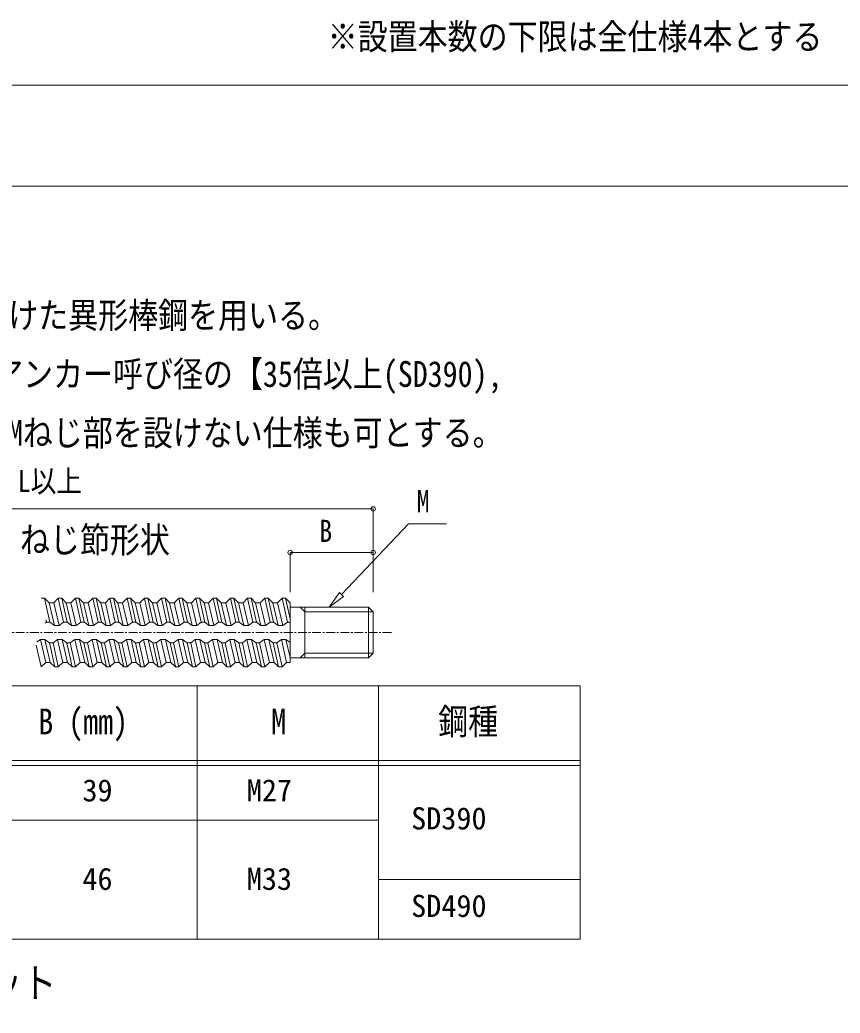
# Model space of a CAD drawing. Units: millimetres, scale not verified. Extents: x -29700 to 29700, y -21000 to 21000.
# Drawn here: x 7354 to 15492, y -10259 to -401 of the extents above; entities that cross this region are included whole.
import ezdxf
from ezdxf.enums import TextEntityAlignment as Align

# ---------------------------------------------------------------- set-up
doc = ezdxf.new("R2010")
doc.units = ezdxf.units.MM
doc.header["$LTSCALE"] = 70
doc.linetypes.add('USER2', pattern=[2, 1.25, -0.25, 0.25, -0.25])
doc.layers.add('0-0_0', color=7, linetype='Continuous')
doc.layers.add('0-4_02_TEXT', color=7, linetype='Continuous')
for name, color, linetype, lineweight in [('0-5_05_SUNPOU', 3, 'Continuous', 18), ('0-6_03_ZU', 2, 'Continuous', 18), ('0-7_06_HYOU', 7, 'Continuous', 5), ('0-8_00_WAKU', 9, 'Continuous', 18), ('0-9_08_CENTER', 1, 'USER2', 18)]:
    doc.layers.add(name, color=color, linetype=linetype, lineweight=lineweight)
doc.styles.add('ＭＳ ゴシック', font='')
doc.styles.get('ＭＳ ゴシック').set_extended_font_data('MS Gothic')

msp = doc.modelspace()

# ---------------------------------------------------------------- linework, layer by layer
at = {"layer": '0-5_05_SUNPOU'}
for p in [(4433.26, -5254.57), (10858.95, -6081.28)]:
    msp.add_line(p, (10858.95, -5254.57), dxfattribs=at)
for points in [[(10544.58, -6104.1), (11210.63, -5403.06), (11587.33, -5403.06)], [(10034.68, -6081.28), (10034.68, -5687.2), (10858.95, -5687.2)]]:
    msp.add_lwpolyline(points, dxfattribs=at)
msp.add_lwpolyline([(10523.44, -6084.01), (10424.05, -6230.97), (10565.73, -6124.19)], close=True, dxfattribs=at)
for centre in [(10858.95, -5254.57), (10034.68, -5687.2), (10858.95, -5687.2)]:
    msp.add_circle(centre, 21.88, dxfattribs=at)
at = {"layer": '0-6_03_ZU'}
for p, q in [((7598.29, -6139.89), (7564.13, -6139.89)), ((7598.29, -6139.89), (7643.83, -6185.43)), ((7598.29, -6139.89), (7650.84, -6378.97)), ((7643.83, -6185.43), (7689.37, -6185.43)), ((7643.83, -6185.43), (7696.38, -6413.13)), ((7689.37, -6185.43), (7741.92, -6413.13)), ((7734.91, -6139.89), (7787.46, -6378.97)), ((7769.07, -6139.89), (7814.6, -6185.43)), ((7769.07, -6139.89), (7821.62, -6378.97)), ((7814.6, -6185.43), (7867.16, -6413.13)), ((7814.6, -6185.43), (7860.15, -6185.43)), ((7860.15, -6185.43), (7912.7, -6413.13)), ((7905.68, -6139.89), (7958.24, -6378.97)), ((7939.84, -6139.89), (7985.38, -6185.43)), ((7939.84, -6139.89), (7992.39, -6378.97)), ((7985.38, -6185.43), (8037.93, -6413.13)), ((7985.38, -6185.43), (8030.92, -6185.43)), ((8030.92, -6185.43), (8083.47, -6413.13)), ((8076.46, -6139.89), (8129.01, -6378.97)), ((8110.62, -6139.89), (8156.15, -6185.43)), ((8110.62, -6139.89), (8163.17, -6378.97)), ((8156.15, -6185.43), (8208.71, -6413.13)), ((8156.15, -6185.43), (8201.7, -6185.43)), ((8201.7, -6185.43), (8254.25, -6413.13)), ((8247.23, -6139.89), (8299.79, -6378.97)), ((8281.39, -6139.89), (8326.93, -6185.43)), ((8281.39, -6139.89), (8333.94, -6378.97)), ((8326.93, -6185.43), (8379.48, -6413.13)), ((8326.93, -6185.43), (8372.47, -6185.43)), ((8372.47, -6185.43), (8425.02, -6413.13)), ((8418.01, -6139.89), (8470.56, -6378.97)), ((8452.17, -6139.89), (8497.7, -6185.43)), ((8452.17, -6139.89), (8504.72, -6378.97)), ((8497.7, -6185.43), (8550.26, -6413.13)), ((8497.7, -6185.43), (8543.25, -6185.43)), ((8543.25, -6185.43), (8595.8, -6413.13)), ((8588.79, -6139.89), (8641.34, -6378.97)), ((8622.94, -6139.89), (8668.48, -6185.43)), ((8622.94, -6139.89), (8675.49, -6378.97)), ((8668.48, -6185.43), (8721.03, -6413.13)), ((8668.48, -6185.43), (8714.02, -6185.43)), ((8714.02, -6185.43), (8766.57, -6413.13)), ((8759.56, -6139.89), (8812.11, -6378.97)), ((8793.72, -6139.89), (8839.25, -6185.43)), ((8793.72, -6139.89), (8846.27, -6378.97)), ((8839.25, -6185.43), (8891.81, -6413.13)), ((8839.25, -6185.43), (8884.8, -6185.43)), ((8884.8, -6185.43), (8937.35, -6413.13)), ((8930.34, -6139.89), (8982.89, -6378.97)), ((8964.49, -6139.89), (9010.03, -6185.43)), ((8964.49, -6139.89), (9017.04, -6378.97)), ((9010.03, -6185.43), (9062.58, -6413.13)), ((9010.03, -6185.43), (9055.57, -6185.43)), ((9055.57, -6185.43), (9108.12, -6413.13)), ((9101.11, -6139.89), (9153.66, -6378.97)), ((9135.27, -6139.89), (9180.81, -6185.43)), ((9135.27, -6139.89), (9187.82, -6378.97)), ((9180.81, -6185.43), (9233.36, -6413.13)), ((9180.81, -6185.43), (9226.35, -6185.43)), ((9226.35, -6185.43), (9278.9, -6413.13)), ((9271.89, -6139.89), (9324.44, -6378.97)), ((9306.04, -6139.89), (9351.58, -6185.43)), ((9306.04, -6139.89), (9358.59, -6378.97)), ((9351.58, -6185.43), (9404.13, -6413.13)), ((9351.58, -6185.43), (9397.12, -6185.43)), ((9397.12, -6185.43), (9449.67, -6413.13)), ((9442.66, -6139.89), (9495.21, -6378.97)), ((9476.82, -6139.89), (9522.36, -6185.43)), ((9476.82, -6139.89), (9529.37, -6378.97)), ((9522.36, -6185.43), (9574.91, -6413.13)), ((9613.44, -6139.89), (9665.99, -6378.97)), ((9647.59, -6139.89), (9693.13, -6185.43)), ((9647.59, -6139.89), (9700.14, -6378.97)), ((9693.13, -6185.43), (9745.68, -6413.13)), ((9693.13, -6185.43), (9738.67, -6185.43)), ((9738.67, -6185.43), (9791.22, -6413.13)), ((9784.21, -6139.89), (9836.76, -6378.97)), ((9818.37, -6139.89), (9863.91, -6185.43)), ((9818.37, -6139.89), (9870.92, -6378.97)), ((9863.91, -6185.43), (9916.46, -6413.13)), ((9863.91, -6185.43), (9909.45, -6185.43)), ((9909.45, -6185.43), (9962, -6413.13)), ((9954.99, -6139.89), (10007.54, -6378.97)), ((9989.14, -6139.89), (10034.68, -6185.43)), ((9989.14, -6139.89), (10034.68, -6347.09)), ((10034.68, -6185.43), (10034.68, -6777.45)), ((10813.42, -6230.97), (10034.68, -6230.97)), ((10179.51, -6276.51), (10133.96, -6230.97)), ((10179.51, -6230.97), (10179.51, -6731.91)), ((10858.95, -6276.51), (10179.51, -6276.51)), ((10858.95, -6276.51), (10813.42, -6230.97)), ((10813.42, -6230.97), (10813.42, -6731.91)), ((10858.95, -6276.51), (10858.95, -6686.37)), ((7604.95, -6387.78), (7616.69, -6378.97)), ((7611.61, -6355.88), (7616.69, -6378.97)), ((7616.69, -6378.97), (7650.84, -6378.97)), ((7696.38, -6413.13), (7650.84, -6378.97)), ((7741.92, -6413.13), (7787.46, -6378.97)), ((7787.46, -6378.97), (7821.62, -6378.97)), ((7867.16, -6413.13), (7821.62, -6378.97)), ((7912.7, -6413.13), (7958.24, -6378.97)), ((7958.24, -6378.97), (7992.39, -6378.97)), ((8037.93, -6413.13), (7992.39, -6378.97)), ((8083.47, -6413.13), (8129.01, -6378.97)), ((8129.01, -6378.97), (8163.17, -6378.97)), ((8208.71, -6413.13), (8163.17, -6378.97)), ((8254.25, -6413.13), (8299.79, -6378.97)), ((8299.79, -6378.97), (8333.94, -6378.97)), ((8379.48, -6413.13), (8333.94, -6378.97)), ((8425.02, -6413.13), (8470.56, -6378.97)), ((8470.56, -6378.97), (8504.72, -6378.97)), ((8550.26, -6413.13), (8504.72, -6378.97)), ((8595.8, -6413.13), (8641.34, -6378.97)), ((8641.34, -6378.97), (8675.49, -6378.97)), ((8721.03, -6413.13), (8675.49, -6378.97)), ((8766.57, -6413.13), (8812.11, -6378.97)), ((8812.11, -6378.97), (8846.27, -6378.97)), ((8891.81, -6413.13), (8846.27, -6378.97)), ((8937.35, -6413.13), (8982.89, -6378.97)), ((8982.89, -6378.97), (9017.04, -6378.97)), ((9062.58, -6413.13), (9017.04, -6378.97)), ((9108.12, -6413.13), (9153.66, -6378.97)), ((9153.66, -6378.97), (9187.82, -6378.97)), ((9233.36, -6413.13), (9187.82, -6378.97)), ((9278.9, -6413.13), (9324.44, -6378.97)), ((9324.44, -6378.97), (9358.59, -6378.97)), ((9404.13, -6413.13), (9358.59, -6378.97)), ((9449.67, -6413.13), (9495.21, -6378.97)), ((9495.21, -6378.97), (9529.37, -6378.97)), ((9574.91, -6413.13), (9529.37, -6378.97)), ((9620.45, -6413.13), (9665.99, -6378.97)), ((9665.99, -6378.97), (9700.14, -6378.97)), ((9745.68, -6413.13), (9700.14, -6378.97)), ((9791.22, -6413.13), (9836.76, -6378.97)), ((9836.76, -6378.97), (9870.92, -6378.97)), ((9916.46, -6413.13), (9870.92, -6378.97)), ((9962, -6413.13), (10007.54, -6378.97)), ((10007.54, -6378.97), (10034.68, -6378.97)), ((7696.38, -6413.13), (7741.92, -6413.13)), ((7867.16, -6413.13), (7912.7, -6413.13)), ((8037.93, -6413.13), (8083.47, -6413.13)), ((8208.71, -6413.13), (8254.25, -6413.13)), ((8379.48, -6413.13), (8425.02, -6413.13)), ((8550.26, -6413.13), (8595.8, -6413.13)), ((8721.03, -6413.13), (8766.57, -6413.13)), ((8891.81, -6413.13), (8937.35, -6413.13)), ((9062.58, -6413.13), (9108.12, -6413.13)), ((9233.36, -6413.13), (9278.9, -6413.13)), ((9404.13, -6413.13), (9449.67, -6413.13)), ((9574.91, -6413.13), (9620.45, -6413.13)), ((9745.68, -6413.13), (9791.22, -6413.13)), ((9916.46, -6413.13), (9962, -6413.13)), ((7557.12, -6549.75), (7523.32, -6575.1)), ((7557.12, -6549.75), (7609.68, -6777.45)), ((7557.12, -6549.75), (7602.66, -6549.75)), ((7602.66, -6549.75), (7648.2, -6583.9)), ((7602.66, -6549.75), (7655.21, -6777.45)), ((7648.2, -6583.9), (7700.76, -6822.99)), ((7648.2, -6583.9), (7682.36, -6583.9)), ((7727.9, -6549.75), (7682.36, -6583.9)), ((7682.36, -6583.9), (7734.91, -6822.99)), ((7727.9, -6549.75), (7780.45, -6777.45)), ((7727.9, -6549.75), (7773.44, -6549.75)), ((7773.44, -6549.75), (7818.98, -6583.9)), ((7773.44, -6549.75), (7825.99, -6777.45)), ((7818.98, -6583.9), (7871.53, -6822.99)), ((7818.98, -6583.9), (7853.13, -6583.9)), ((7898.67, -6549.75), (7853.13, -6583.9)), ((7853.13, -6583.9), (7905.68, -6822.99)), ((7898.67, -6549.75), (7951.23, -6777.45)), ((7898.67, -6549.75), (7944.21, -6549.75)), ((7944.21, -6549.75), (7989.75, -6583.9)), ((7944.21, -6549.75), (7996.77, -6777.45)), ((7989.75, -6583.9), (8042.31, -6822.99)), ((7989.75, -6583.9), (8023.91, -6583.9)), ((8069.45, -6549.75), (8023.91, -6583.9)), ((8023.91, -6583.9), (8076.46, -6822.99)), ((8069.45, -6549.75), (8122, -6777.45)), ((8069.45, -6549.75), (8114.99, -6549.75)), ((8114.99, -6549.75), (8160.53, -6583.9)), ((8114.99, -6549.75), (8167.54, -6777.45)), ((8160.53, -6583.9), (8213.08, -6822.99)), ((8160.53, -6583.9), (8194.68, -6583.9)), ((8240.22, -6549.75), (8194.68, -6583.9)), ((8194.68, -6583.9), (8247.23, -6822.99)), ((8240.22, -6549.75), (8292.78, -6777.45)), ((8240.22, -6549.75), (8285.76, -6549.75)), ((8285.76, -6549.75), (8331.3, -6583.9)), ((8285.76, -6549.75), (8338.32, -6777.45)), ((8331.3, -6583.9), (8383.86, -6822.99)), ((8331.3, -6583.9), (8365.46, -6583.9)), ((8411, -6549.75), (8365.46, -6583.9)), ((8365.46, -6583.9), (8418.01, -6822.99)), ((8411, -6549.75), (8463.55, -6777.45)), ((8411, -6549.75), (8456.54, -6549.75)), ((8456.54, -6549.75), (8502.08, -6583.9)), ((8456.54, -6549.75), (8509.09, -6777.45)), ((8502.08, -6583.9), (8536.23, -6583.9)), ((8502.08, -6583.9), (8554.63, -6822.99)), ((8581.77, -6549.75), (8536.23, -6583.9)), ((8536.23, -6583.9), (8588.79, -6822.99)), ((8581.77, -6549.75), (8634.33, -6777.45)), ((8581.77, -6549.75), (8627.31, -6549.75)), ((8627.31, -6549.75), (8672.85, -6583.9)), ((8627.31, -6549.75), (8679.87, -6777.45)), ((8672.85, -6583.9), (8707.01, -6583.9)), ((8672.85, -6583.9), (8725.41, -6822.99)), ((8752.55, -6549.75), (8707.01, -6583.9)), ((8707.01, -6583.9), (8759.56, -6822.99)), ((8752.55, -6549.75), (8805.1, -6777.45)), ((8752.55, -6549.75), (8798.09, -6549.75)), ((8798.09, -6549.75), (8843.63, -6583.9)), ((8798.09, -6549.75), (8850.64, -6777.45)), ((8843.63, -6583.9), (8877.78, -6583.9)), ((8843.63, -6583.9), (8896.18, -6822.99)), ((8923.32, -6549.75), (8877.78, -6583.9)), ((8877.78, -6583.9), (8930.34, -6822.99)), ((8923.32, -6549.75), (8975.88, -6777.45)), ((8923.32, -6549.75), (8968.86, -6549.75)), ((8968.86, -6549.75), (9014.4, -6583.9)), ((8968.86, -6549.75), (9021.42, -6777.45)), ((9014.4, -6583.9), (9048.56, -6583.9)), ((9014.4, -6583.9), (9066.96, -6822.99)), ((9094.1, -6549.75), (9048.56, -6583.9)), ((9048.56, -6583.9), (9101.11, -6822.99)), ((9094.1, -6549.75), (9146.65, -6777.45)), ((9094.1, -6549.75), (9139.64, -6549.75)), ((9139.64, -6549.75), (9185.18, -6583.9)), ((9139.64, -6549.75), (9192.19, -6777.45)), ((9185.18, -6583.9), (9219.33, -6583.9)), ((9185.18, -6583.9), (9237.73, -6822.99)), ((9264.87, -6549.75), (9219.33, -6583.9)), ((9219.33, -6583.9), (9271.89, -6822.99)), ((9264.87, -6549.75), (9317.43, -6777.45)), ((9264.87, -6549.75), (9310.41, -6549.75)), ((9310.41, -6549.75), (9355.95, -6583.9)), ((9310.41, -6549.75), (9362.97, -6777.45)), ((9355.95, -6583.9), (9408.51, -6822.99)), ((9355.95, -6583.9), (9390.11, -6583.9)), ((9435.65, -6549.75), (9390.11, -6583.9)), ((9390.11, -6583.9), (9442.66, -6822.99)), ((9435.65, -6549.75), (9488.2, -6777.45)), ((9435.65, -6549.75), (9481.19, -6549.75)), ((9481.19, -6549.75), (9533.74, -6777.45)), ((9481.19, -6549.75), (9526.73, -6583.9)), ((9526.73, -6583.9), (9579.28, -6822.99)), ((9526.73, -6583.9), (9560.88, -6583.9)), ((9606.42, -6549.75), (9560.88, -6583.9)), ((9560.88, -6583.9), (9613.44, -6822.99)), ((9606.42, -6549.75), (9658.98, -6777.45)), ((9606.42, -6549.75), (9651.96, -6549.75)), ((9651.96, -6549.75), (9697.5, -6583.9)), ((9651.96, -6549.75), (9704.52, -6777.45)), ((9697.5, -6583.9), (9750.06, -6822.99)), ((9697.5, -6583.9), (9731.66, -6583.9)), ((9777.2, -6549.75), (9731.66, -6583.9)), ((9731.66, -6583.9), (9784.21, -6822.99)), ((9777.2, -6549.75), (9829.75, -6777.45)), ((9777.2, -6549.75), (9822.74, -6549.75)), ((9822.74, -6549.75), (9868.28, -6583.9)), ((9822.74, -6549.75), (9875.29, -6777.45)), ((9868.28, -6583.9), (9920.83, -6822.99)), ((9868.28, -6583.9), (9902.43, -6583.9)), ((9947.97, -6549.75), (9902.43, -6583.9)), ((9902.43, -6583.9), (9954.99, -6822.99)), ((9947.97, -6549.75), (9993.51, -6549.75)), ((9947.97, -6549.75), (10000.53, -6777.45)), ((9993.51, -6549.75), (10034.68, -6728.09)), ((9993.51, -6549.75), (10034.68, -6580.63)), ((7516.66, -6607), (7564.13, -6822.99)), ((10179.51, -6686.37), (10133.96, -6731.91)), ((10858.95, -6686.37), (10179.51, -6686.37)), ((10858.95, -6686.37), (10813.42, -6731.91)), ((7564.13, -6822.99), (7609.68, -6777.45)), ((7655.21, -6777.45), (7609.68, -6777.45)), ((7734.91, -6822.99), (7780.45, -6777.45)), ((7780.45, -6777.45), (7825.99, -6777.45)), ((7905.68, -6822.99), (7951.23, -6777.45)), ((7951.23, -6777.45), (7996.77, -6777.45)), ((8076.46, -6822.99), (8122, -6777.45)), ((8122, -6777.45), (8167.54, -6777.45)), ((8247.23, -6822.99), (8292.78, -6777.45)), ((8292.78, -6777.45), (8338.32, -6777.45)), ((8418.01, -6822.99), (8463.55, -6777.45)), ((8463.55, -6777.45), (8509.09, -6777.45)), ((8588.79, -6822.99), (8634.33, -6777.45)), ((8634.33, -6777.45), (8679.87, -6777.45)), ((8759.56, -6822.99), (8805.1, -6777.45)), ((8805.1, -6777.45), (8850.64, -6777.45)), ((8930.34, -6822.99), (8975.88, -6777.45)), ((8975.88, -6777.45), (9021.42, -6777.45)), ((9101.11, -6822.99), (9146.65, -6777.45)), ((9146.65, -6777.45), (9192.19, -6777.45)), ((9271.89, -6822.99), (9317.43, -6777.45)), ((9317.43, -6777.45), (9362.97, -6777.45)), ((9442.66, -6822.99), (9488.2, -6777.45)), ((9488.2, -6777.45), (9533.74, -6777.45)), ((9613.44, -6822.99), (9658.98, -6777.45)), ((9658.98, -6777.45), (9704.52, -6777.45)), ((9784.21, -6822.99), (9829.75, -6777.45)), ((9829.75, -6777.45), (9875.29, -6777.45)), ((9920.83, -6822.99), (9875.29, -6777.45)), ((9954.99, -6822.99), (10000.53, -6777.45)), ((10000.53, -6777.45), (10034.68, -6777.45)), ((10813.42, -6731.91), (10034.68, -6731.91)), ((9954.99, -6822.99), (9920.83, -6822.99))]:
    msp.add_line(p, q, dxfattribs=at)
for points in [[(7769.07, -6139.89), (7734.91, -6139.89), (7689.37, -6185.43)], [(7939.84, -6139.89), (7905.68, -6139.89), (7860.15, -6185.43)], [(8110.62, -6139.89), (8076.46, -6139.89), (8030.92, -6185.43)], [(8281.39, -6139.89), (8247.23, -6139.89), (8201.7, -6185.43)], [(8452.17, -6139.89), (8418.01, -6139.89), (8372.47, -6185.43)], [(8622.94, -6139.89), (8588.79, -6139.89), (8543.25, -6185.43)], [(8793.72, -6139.89), (8759.56, -6139.89), (8714.02, -6185.43)], [(8964.49, -6139.89), (8930.34, -6139.89), (8884.8, -6185.43)], [(9135.27, -6139.89), (9101.11, -6139.89), (9055.57, -6185.43)], [(9306.04, -6139.89), (9271.89, -6139.89), (9226.35, -6185.43)], [(9476.82, -6139.89), (9442.66, -6139.89), (9397.12, -6185.43)], [(9522.36, -6185.43), (9567.9, -6185.43), (9620.45, -6413.13)], [(9647.59, -6139.89), (9613.44, -6139.89), (9567.9, -6185.43)], [(9818.37, -6139.89), (9784.21, -6139.89), (9738.67, -6185.43)], [(9989.14, -6139.89), (9954.99, -6139.89), (9909.45, -6185.43)], [(7734.91, -6822.99), (7700.76, -6822.99), (7655.21, -6777.45)], [(7905.68, -6822.99), (7871.53, -6822.99), (7825.99, -6777.45)], [(8076.46, -6822.99), (8042.31, -6822.99), (7996.77, -6777.45)], [(8247.23, -6822.99), (8213.08, -6822.99), (8167.54, -6777.45)], [(8418.01, -6822.99), (8383.86, -6822.99), (8338.32, -6777.45)], [(8588.79, -6822.99), (8554.63, -6822.99), (8509.09, -6777.45)], [(8759.56, -6822.99), (8725.41, -6822.99), (8679.87, -6777.45)], [(8930.34, -6822.99), (8896.18, -6822.99), (8850.64, -6777.45)], [(9101.11, -6822.99), (9066.96, -6822.99), (9021.42, -6777.45)], [(9271.89, -6822.99), (9237.73, -6822.99), (9192.19, -6777.45)], [(9442.66, -6822.99), (9408.51, -6822.99), (9362.97, -6777.45)], [(9613.44, -6822.99), (9579.28, -6822.99), (9533.74, -6777.45)], [(9784.21, -6822.99), (9750.06, -6822.99), (9704.52, -6777.45)]]:
    msp.add_lwpolyline(points, dxfattribs=at)
at = {"layer": '0-7_06_HYOU'}
for p, q in [((2700, -7010.99), (12912.48, -7010.99)), ((9112.48, -9524.41), (9112.48, -7010.99)), ((10912.48, -9524.41), (10912.48, -7010.99)), ((12912.48, -9524.41), (12912.48, -7010.99)), ((2700, -7751.84), (12912.48, -7751.84)), ((2700, -7801.84), (12912.48, -7801.84)), ((2700, -8342.7), (10912.48, -8342.7)), ((10912.48, -8933.55), (12912.48, -8933.55)), ((2700, -9524.41), (12912.48, -9524.41))]:
    msp.add_line(p, q, dxfattribs=at)
at = {"layer": '0-8_00_WAKU'}
msp.add_line((900, -2050), (27900, -2050), dxfattribs=at)
msp.add_lwpolyline([(900, -16700), (900, -1050), (27900, -1050)], dxfattribs=at)
at = {"layer": '0-9_08_CENTER'}
msp.add_line((4233.26, -6481.44), (11058.95, -6481.44), dxfattribs=at)

# ---------------------------------------------------------------- texts
at = {"layer": '0-0_0', "style": 'ＭＳ ゴシック', "width": 0.85}
msp.add_text('※設置本数の下限は全仕様4本とする', height=256.6, dxfattribs=at).set_placement((10408.03, -772.19), align=Align.BOTTOM_LEFT)
at = {"layer": '0-4_02_TEXT', "style": 'ＭＳ ゴシック', "width": 0.85}
for s, height, p in [('杭頭アンカーは片端部にMねじを設けた異形棒鋼を用いる。', 256.6, (2627.05, -3537.34)), ('設計者の指定により定着長(L1)がアンカー呼び径の【35倍以上(SD390),', 256.6, (2627.05, -4120.67)), ('45倍以上(SD490)】となる場合は、Mねじ部を設けない仕様も可とする。', 256.6, (2627.05, -4704.01)), ('L以上', 219.9, (7333.42, -5153.72)), ('M', 219.9, (11291.19, -5353.82)), ('ねじ節形状', 256.6, (7354.6, -5766.41)), ('B', 219.9, (10324.69, -5648.78)), ('B (mm)', 256.6, (7536.91, -7569.72)), ('M', 256.6, (9847.28, -7569.72)), ('鋼種', 256.6, (11504.03, -7569.72)), ('定着板および定着板用六角ナット', 293.3, (2617.29, -10193.31))]:
    msp.add_text(s, height=height, dxfattribs=at).set_placement(p, align=Align.BOTTOM_LEFT)
at = {"layer": '0-4_02_TEXT', "style": 'ＭＳ ゴシック'}
for s, p in [('39', (7974.18, -8223.56)), ('M27', (9605.14, -8223.56)), ('SD390', (11236.05, -8501.79)), ('46', (7974.18, -9102.01)), ('M33', (9605.14, -9102.01)), ('SD490', (11236.05, -9370.52))]:
    msp.add_text(s, height=219.9, dxfattribs=at).set_placement(p, align=Align.BOTTOM_LEFT)

doc.saveas('drawing.dxf')
